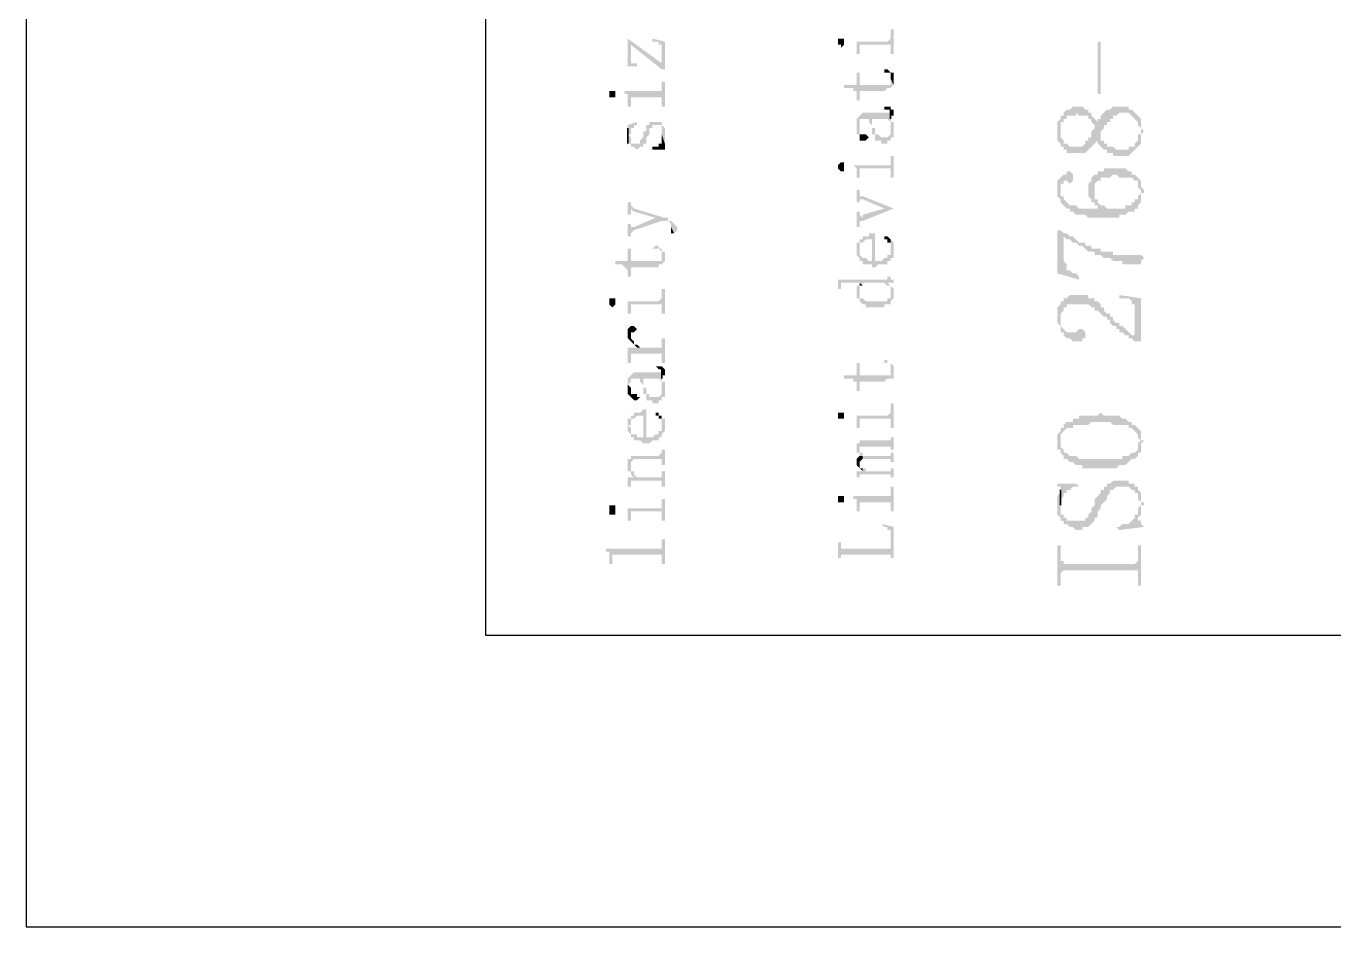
# Model space of a CAD drawing. Header units: millimetres. Extents: x 1399 to 2555, y 1196 to 1555.
# Drawn here: x 1666.65 to 1685.74, y 1257.55 to 1270.7 of the extents above; entities that cross this region are included whole.
import ezdxf

# ---------------------------------------------------------------- set-up
doc = ezdxf.new("R2010")
doc.units = ezdxf.units.MM

msp = doc.modelspace()

# ---------------------------------------------------------------- hatches: boundary and pattern name
at = {"transparency": 33554559}
for points in [[(1675.43219, 1270.52266), (1675.47732, 1270.4324), (1675.92864, 1270.07134), (1675.92864, 1270.1616)], [(1675.43219, 1270.52266), (1675.43219, 1270.11647), (1675.61272, 1270.11647), (1675.56758, 1270.11647), (1675.56758, 1270.1616), (1675.47732, 1270.1616), (1675.47732, 1270.20674), (1675.47732, 1270.4324)], [(1675.79325, 1270.52266), (1675.79325, 1270.47753), (1675.88351, 1270.47753), (1675.88351, 1270.4324), (1675.92864, 1270.4324), (1675.92864, 1270.38726), (1675.92864, 1270.07134), (1675.97377, 1270.07134), (1675.97377, 1270.47753)], [(1678.50118, 1270.47753), (1678.50118, 1270.4324), (1678.54631, 1270.4324), (1678.54631, 1270.38726), (1678.54631, 1270.38726), (1678.59144, 1270.4324), (1678.59144, 1270.47753), (1678.59144, 1270.52266), (1678.50118, 1270.52266)], [(1678.72684, 1270.47753), (1678.77197, 1270.47753), (1678.77197, 1270.4324), (1678.77197, 1270.38726), (1678.77197, 1270.34213), (1678.77197, 1270.297), (1678.8171, 1270.297), (1678.8171, 1270.38726), (1678.8171, 1270.4324), (1679.26842, 1270.4324), (1679.26842, 1270.297), (1679.31355, 1270.297), (1679.31355, 1270.65806), (1679.26842, 1270.65806), (1679.26842, 1270.52266), (1679.26842, 1270.52266), (1679.22329, 1270.47753)], [(1682.33741, 1269.71028), (1682.33741, 1270.47753), (1682.29228, 1270.47753), (1682.29228, 1269.71028)], [(1678.59144, 1269.84568), (1678.59144, 1269.80055), (1678.72684, 1269.80055), (1678.72684, 1269.75541), (1678.77197, 1269.75541), (1678.77197, 1269.71028), (1678.77197, 1269.62002), (1678.8171, 1269.62002), (1678.8171, 1269.75541), (1679.17816, 1269.75541), (1679.22329, 1269.80055), (1679.26842, 1269.80055), (1679.31355, 1269.84568), (1679.26842, 1269.93594), (1679.26842, 1269.89081), (1679.26842, 1269.84568), (1678.8171, 1269.84568), (1678.8171, 1270.02621), (1678.77197, 1270.02621), (1678.77197, 1269.84568)], [(1679.17816, 1270.02621), (1679.26842, 1270.02621), (1679.26842, 1269.98107), (1679.26842, 1269.93594), (1679.26842, 1269.93594), (1679.31355, 1269.84568), (1679.31355, 1269.93594), (1679.31355, 1269.98107), (1679.31355, 1270.02621), (1679.26842, 1270.02621), (1679.22329, 1270.07134), (1679.17816, 1270.07134)], [(1675.16139, 1269.71028), (1675.16139, 1269.66515), (1675.25166, 1269.66515), (1675.25166, 1269.71028), (1675.25166, 1269.75541), (1675.16139, 1269.75541)], [(1675.38706, 1269.75541), (1675.38706, 1269.71028), (1675.43219, 1269.71028), (1675.43219, 1269.66515), (1675.43219, 1269.62002), (1675.43219, 1269.52975), (1675.47732, 1269.52975), (1675.47732, 1269.66515), (1675.92864, 1269.66515), (1675.92864, 1269.52975), (1675.97377, 1269.52975), (1675.97377, 1269.89081), (1675.92864, 1269.89081), (1675.92864, 1269.75541), (1675.88351, 1269.75541)], [(1678.77197, 1269.25896), (1678.77197, 1269.21383), (1678.77197, 1269.1687), (1678.77197, 1269.12356), (1678.8171, 1269.12356), (1678.8171, 1269.25896), (1678.8171, 1269.30409), (1678.8171, 1269.34922), (1678.9525, 1269.34922), (1678.9525, 1269.30409), (1678.9525, 1269.30409), (1678.99763, 1269.25896), (1678.99763, 1269.21383), (1678.99763, 1269.34922), (1679.22329, 1269.34922), (1679.26842, 1269.30409), (1679.26842, 1269.25896), (1679.26842, 1269.21383), (1679.26842, 1269.1687), (1679.31355, 1269.30409), (1679.26842, 1269.30409), (1679.26842, 1269.34922), (1679.26842, 1269.43949), (1678.86223, 1269.43949), (1678.8171, 1269.39436), (1678.8171, 1269.39436), (1678.77197, 1269.34922), (1678.77197, 1269.30409)], [(1678.99763, 1269.21383), (1678.99763, 1269.1687), (1678.99763, 1269.12356), (1679.04276, 1269.12356), (1679.04276, 1269.07843), (1679.04276, 1269.0333), (1679.13303, 1269.0333), (1679.13303, 1268.98817), (1679.22329, 1268.98817), (1679.22329, 1269.0333), (1679.26842, 1269.0333), (1679.26842, 1269.07843), (1679.31355, 1269.07843), (1679.31355, 1269.12356), (1679.31355, 1269.1687), (1679.31355, 1269.21383), (1679.31355, 1269.25896), (1679.31355, 1269.30409), (1679.26842, 1269.1687), (1679.26842, 1269.12356), (1679.26842, 1269.12356), (1679.22329, 1269.07843), (1679.13303, 1269.07843), (1679.08789, 1269.12356), (1679.04276, 1269.12356), (1679.04276, 1269.1687), (1679.04276, 1269.21383), (1678.99763, 1269.21383), (1678.99763, 1269.25896), (1678.99763, 1269.34922), (1678.99763, 1269.34922)], [(1679.17816, 1269.52975), (1679.17816, 1269.48462), (1679.26842, 1269.48462), (1679.26842, 1269.39436), (1679.31355, 1269.39436), (1679.31355, 1269.43949), (1679.31355, 1269.48462), (1679.26842, 1269.48462), (1679.26842, 1269.52975), (1679.22329, 1269.52975)], [(1681.70556, 1269.1687), (1681.70556, 1269.0333), (1681.75069, 1268.98817), (1681.75069, 1268.94303), (1681.79582, 1268.94303), (1681.79582, 1268.8979), (1681.84096, 1268.8979), (1681.84096, 1268.85277), (1682.11175, 1268.85277), (1682.15688, 1268.8979), (1682.15688, 1268.8979), (1682.20201, 1268.94303), (1682.20201, 1268.94303), (1682.24715, 1268.98817), (1682.24715, 1268.98817), (1682.29228, 1269.0333), (1682.29228, 1268.98817), (1682.33741, 1269.07843), (1682.33741, 1269.12356), (1682.33741, 1269.1687), (1682.38254, 1269.21383), (1682.38254, 1269.25896), (1682.42767, 1269.25896), (1682.42767, 1269.30409), (1682.47281, 1269.30409), (1682.47281, 1269.34922), (1682.51794, 1269.34922), (1682.51794, 1269.39436), (1682.56307, 1269.39436), (1682.6082, 1269.43949), (1682.7436, 1269.43949), (1682.78873, 1269.39436), (1682.78873, 1269.39436), (1682.83386, 1269.34922), (1682.83386, 1269.34922), (1682.879, 1269.30409), (1682.879, 1269.25896), (1682.92413, 1269.21383), (1682.92413, 1268.98817), (1682.92413, 1269.07843), (1682.92413, 1269.12356), (1682.96926, 1269.1687), (1682.92413, 1269.21383), (1682.92413, 1269.30409), (1682.92413, 1269.34922), (1682.879, 1269.39436), (1682.879, 1269.39436), (1682.83386, 1269.43949), (1682.83386, 1269.43949), (1682.78873, 1269.48462), (1682.7436, 1269.48462), (1682.7436, 1269.52975), (1682.51794, 1269.52975), (1682.47281, 1269.48462), (1682.42767, 1269.48462), (1682.38254, 1269.43949), (1682.38254, 1269.43949), (1682.33741, 1269.39436), (1682.33741, 1269.34922), (1682.29228, 1269.34922), (1682.29228, 1269.30409), (1682.29228, 1269.30409), (1682.24715, 1269.34922), (1682.24715, 1269.21383), (1682.24715, 1269.21383), (1682.20201, 1269.1687), (1682.20201, 1269.07843), (1682.15688, 1269.07843), (1682.15688, 1269.0333), (1682.11175, 1269.0333), (1682.11175, 1268.98817), (1682.06662, 1268.94303), (1681.88609, 1268.94303), (1681.84096, 1268.98817), (1681.79582, 1268.98817), (1681.79582, 1269.0333), (1681.79582, 1269.0333), (1681.75069, 1269.07843), (1681.75069, 1269.12356), (1681.75069, 1269.34922), (1681.75069, 1269.34922), (1681.70556, 1269.30409), (1681.70556, 1269.21383)], [(1681.75069, 1269.34922), (1681.75069, 1269.1687), (1681.75069, 1269.30409), (1681.79582, 1269.30409), (1681.79582, 1269.34922), (1681.84096, 1269.34922), (1681.84096, 1269.39436), (1681.97635, 1269.39436), (1681.97635, 1269.43949), (1682.02149, 1269.39436), (1682.15688, 1269.39436), (1682.15688, 1269.34922), (1682.20201, 1269.34922), (1682.20201, 1269.30409), (1682.24715, 1269.25896), (1682.24715, 1269.34922), (1682.24715, 1269.34922), (1682.20201, 1269.39436), (1682.20201, 1269.43949), (1682.15688, 1269.43949), (1682.15688, 1269.48462), (1682.11175, 1269.48462), (1682.06662, 1269.52975), (1681.93122, 1269.52975), (1681.88609, 1269.48462), (1681.84096, 1269.48462), (1681.79582, 1269.43949), (1681.79582, 1269.39436), (1681.75069, 1269.39436)], [(1675.43219, 1268.98817), (1675.47732, 1268.98817), (1675.47732, 1268.94303), (1675.52245, 1268.94303), (1675.56758, 1268.8979), (1675.56758, 1268.8979), (1675.61272, 1268.94303), (1675.65785, 1268.94303), (1675.65785, 1268.98817), (1675.70298, 1268.98817), (1675.70298, 1269.0333), (1675.70298, 1269.07843), (1675.70298, 1269.07843), (1675.74811, 1269.12356), (1675.74811, 1269.1687), (1675.74811, 1269.21383), (1675.79325, 1269.21383), (1675.79325, 1269.25896), (1675.92864, 1269.25896), (1675.92864, 1269.21383), (1675.92864, 1269.1687), (1675.92864, 1269.12356), (1675.97377, 1268.98817), (1675.97377, 1269.0333), (1675.97377, 1269.07843), (1675.97377, 1269.12356), (1675.97377, 1269.1687), (1675.97377, 1269.21383), (1675.97377, 1269.21383), (1675.92864, 1269.25896), (1675.92864, 1269.30409), (1675.74811, 1269.30409), (1675.74811, 1269.25896), (1675.70298, 1269.25896), (1675.70298, 1269.21383), (1675.70298, 1269.1687), (1675.65785, 1269.1687), (1675.65785, 1269.12356), (1675.65785, 1269.07843), (1675.65785, 1269.07843), (1675.61272, 1269.0333), (1675.61272, 1268.98817), (1675.47732, 1268.98817), (1675.47732, 1269.0333), (1675.47732, 1269.07843), (1675.43219, 1269.12356)], [(1675.43219, 1269.25896), (1675.43219, 1268.98817), (1675.43219, 1269.12356), (1675.47732, 1269.12356), (1675.47732, 1269.1687), (1675.47732, 1269.21383), (1675.52245, 1269.21383), (1675.52245, 1269.25896), (1675.56758, 1269.25896), (1675.56758, 1269.30409)], [(1678.8171, 1269.12356), (1678.8171, 1269.07843), (1678.8171, 1269.0333), (1678.90737, 1269.0333), (1678.9525, 1269.07843), (1678.9525, 1269.07843), (1678.90737, 1269.12356), (1678.8171, 1269.12356), (1678.8171, 1269.1687), (1678.8171, 1269.25896)], [(1682.29228, 1268.98817), (1682.33741, 1268.94303), (1682.33741, 1268.94303), (1682.38254, 1268.8979), (1682.42767, 1268.8979), (1682.42767, 1268.85277), (1682.51794, 1268.85277), (1682.51794, 1268.80764), (1682.7436, 1268.80764), (1682.78873, 1268.85277), (1682.78873, 1268.85277), (1682.83386, 1268.8979), (1682.83386, 1268.8979), (1682.879, 1268.94303), (1682.879, 1268.94303), (1682.92413, 1268.98817), (1682.92413, 1269.1687), (1682.92413, 1269.12356), (1682.879, 1269.12356), (1682.879, 1269.0333), (1682.83386, 1268.98817), (1682.83386, 1268.94303), (1682.7436, 1268.94303), (1682.7436, 1268.8979), (1682.56307, 1268.8979), (1682.51794, 1268.94303), (1682.42767, 1268.94303), (1682.42767, 1268.98817), (1682.38254, 1268.98817), (1682.38254, 1269.0333), (1682.33741, 1269.0333), (1682.33741, 1269.07843)], [(1675.79325, 1268.94303), (1675.79325, 1268.8979), (1675.97377, 1268.8979), (1675.97377, 1268.94303), (1675.97377, 1268.98817), (1675.92864, 1269.12356), (1675.92864, 1269.07843), (1675.92864, 1269.0333), (1675.92864, 1268.98817), (1675.88351, 1268.98817), (1675.88351, 1268.94303), (1675.83838, 1268.94303)], [(1678.72684, 1268.67224), (1678.72684, 1268.67224), (1678.77197, 1268.62711), (1678.77197, 1268.58198), (1678.77197, 1268.53685), (1678.77197, 1268.49171), (1678.8171, 1268.49171), (1678.8171, 1268.58198), (1678.8171, 1268.62711), (1679.26842, 1268.62711), (1679.26842, 1268.58198), (1679.26842, 1268.49171), (1679.31355, 1268.49171), (1679.31355, 1268.80764), (1679.26842, 1268.80764), (1679.26842, 1268.71737), (1679.26842, 1268.67224), (1679.22329, 1268.67224)], [(1678.50118, 1268.62711), (1678.50118, 1268.62711), (1678.54631, 1268.58198), (1678.59144, 1268.58198), (1678.59144, 1268.62711), (1678.59144, 1268.67224), (1678.59144, 1268.71737), (1678.54631, 1268.71737), (1678.50118, 1268.67224), (1678.50118, 1268.67224)], [(1681.75069, 1268.49171), (1681.75069, 1268.31118), (1681.75069, 1268.40145), (1681.79582, 1268.40145), (1681.79582, 1268.44658), (1681.84096, 1268.44658), (1681.88609, 1268.40145), (1681.88609, 1268.40145), (1681.93122, 1268.44658), (1681.93122, 1268.53685), (1681.93122, 1268.53685), (1681.88609, 1268.58198), (1681.84096, 1268.58198), (1681.84096, 1268.53685), (1681.79582, 1268.53685)], [(1682.15688, 1268.31118), (1682.15688, 1268.26605), (1682.15688, 1268.22092), (1682.20201, 1268.17579), (1682.20201, 1268.13066), (1682.24715, 1268.13066), (1682.24715, 1268.35632), (1682.24715, 1268.40145), (1682.29228, 1268.44658), (1682.33741, 1268.44658), (1682.33741, 1268.49171), (1682.47281, 1268.49171), (1682.51794, 1268.53685), (1682.56307, 1268.53685), (1682.6082, 1268.49171), (1682.78873, 1268.49171), (1682.83386, 1268.44658), (1682.879, 1268.44658), (1682.879, 1268.35632), (1682.92413, 1268.31118), (1682.92413, 1268.13066), (1682.92413, 1268.26605), (1682.96926, 1268.26605), (1682.96926, 1268.31118), (1682.92413, 1268.35632), (1682.92413, 1268.44658), (1682.879, 1268.49171), (1682.879, 1268.49171), (1682.83386, 1268.53685), (1682.78873, 1268.53685), (1682.78873, 1268.58198), (1682.7436, 1268.58198), (1682.69847, 1268.62711), (1682.38254, 1268.62711), (1682.38254, 1268.58198), (1682.29228, 1268.58198), (1682.29228, 1268.53685), (1682.24715, 1268.53685), (1682.20201, 1268.49171), (1682.20201, 1268.44658), (1682.15688, 1268.40145), (1682.15688, 1268.35632)], [(1681.70556, 1268.35632), (1681.70556, 1268.26605), (1681.70556, 1268.22092), (1681.75069, 1268.17579), (1681.75069, 1268.13066), (1681.79582, 1268.08552), (1681.79582, 1268.08552), (1681.84096, 1268.04039), (1681.88609, 1268.04039), (1681.88609, 1267.99526), (1681.93122, 1267.99526), (1681.97635, 1267.95013), (1682.11175, 1267.95013), (1682.15688, 1267.90499), (1682.6082, 1267.90499), (1682.6082, 1267.95013), (1682.69847, 1267.95013), (1682.7436, 1267.99526), (1682.83386, 1267.99526), (1682.83386, 1268.04039), (1682.879, 1268.04039), (1682.879, 1268.08552), (1682.92413, 1268.13066), (1682.92413, 1268.31118), (1682.92413, 1268.26605), (1682.879, 1268.22092), (1682.879, 1268.17579), (1682.83386, 1268.17579), (1682.83386, 1268.13066), (1682.78873, 1268.13066), (1682.78873, 1268.08552), (1682.69847, 1268.08552), (1682.69847, 1268.04039), (1682.42767, 1268.04039), (1682.38254, 1268.08552), (1682.33741, 1268.04039), (1682.02149, 1268.04039), (1681.97635, 1268.08552), (1681.88609, 1268.08552), (1681.84096, 1268.13066), (1681.84096, 1268.13066), (1681.79582, 1268.17579), (1681.79582, 1268.22092), (1681.75069, 1268.22092), (1681.75069, 1268.31118), (1681.75069, 1268.49171), (1681.70556, 1268.44658), (1681.70556, 1268.40145), (1681.70556, 1268.40145)], [(1678.77197, 1268.31118), (1678.77197, 1268.13066), (1678.8171, 1268.13066), (1678.8171, 1268.17579), (1678.86223, 1268.17579), (1679.17816, 1268.04039), (1679.31355, 1268.04039), (1678.86223, 1268.22092), (1678.8171, 1268.22092), (1678.8171, 1268.26605), (1678.8171, 1268.31118)], [(1682.24715, 1268.13066), (1682.24715, 1268.08552), (1682.29228, 1268.08552), (1682.29228, 1268.04039), (1682.33741, 1268.04039), (1682.38254, 1268.08552), (1682.33741, 1268.08552), (1682.29228, 1268.13066), (1682.29228, 1268.17579), (1682.24715, 1268.17579), (1682.24715, 1268.22092), (1682.24715, 1268.31118)], [(1675.43219, 1268.13066), (1675.43219, 1267.95013), (1675.47732, 1267.95013), (1675.47732, 1267.99526), (1675.47732, 1268.04039), (1675.52245, 1267.99526), (1675.83838, 1267.90499), (1675.83838, 1267.90499), (1675.92864, 1267.85986), (1676.01891, 1267.85986), (1676.06404, 1267.81473), (1676.06404, 1267.7696), (1676.10917, 1267.67933), (1676.10917, 1267.67933), (1676.1543, 1267.72447), (1676.1543, 1267.7696), (1676.1543, 1267.7696), (1676.10917, 1267.81473), (1676.10917, 1267.81473), (1676.06404, 1267.85986), (1676.01891, 1267.85986), (1676.01891, 1267.90499), (1675.97377, 1267.90499), (1675.52245, 1268.04039), (1675.47732, 1268.08552), (1675.47732, 1268.13066), (1675.47732, 1268.13066)], [(1678.77197, 1267.99526), (1678.77197, 1267.7696), (1678.8171, 1267.7696), (1678.8171, 1267.81473), (1678.8171, 1267.85986), (1678.86223, 1267.85986), (1679.31355, 1268.04039), (1679.17816, 1268.04039), (1678.86223, 1267.95013), (1678.86223, 1267.90499), (1678.8171, 1267.95013), (1678.8171, 1267.99526)], [(1675.43219, 1267.81473), (1675.43219, 1267.6342), (1675.47732, 1267.6342), (1675.47732, 1267.67933), (1675.47732, 1267.67933), (1675.52245, 1267.72447), (1675.92864, 1267.85986), (1675.83838, 1267.90499), (1675.52245, 1267.7696), (1675.47732, 1267.7696), (1675.47732, 1267.81473), (1675.47732, 1267.81473)], [(1676.06404, 1267.72447), (1676.06404, 1267.67933), (1676.10917, 1267.67933), (1676.06404, 1267.7696)], [(1678.77197, 1267.54394), (1678.8171, 1267.45367), (1678.8171, 1267.49881), (1678.8171, 1267.54394), (1678.86223, 1267.54394), (1678.90737, 1267.58907), (1678.99763, 1267.58907), (1678.99763, 1267.18288), (1679.04276, 1267.18288), (1679.08789, 1267.22801), (1679.22329, 1267.22801), (1679.22329, 1267.27314), (1679.26842, 1267.27314), (1679.26842, 1267.31828), (1679.31355, 1267.31828), (1679.31355, 1267.36341), (1679.31355, 1267.40854), (1679.31355, 1267.45367), (1679.31355, 1267.49881), (1679.31355, 1267.54394), (1679.31355, 1267.54394), (1679.26842, 1267.58907), (1679.26842, 1267.45367), (1679.26842, 1267.40854), (1679.26842, 1267.36341), (1679.22329, 1267.36341), (1679.22329, 1267.31828), (1679.17816, 1267.31828), (1679.13303, 1267.27314), (1679.04276, 1267.27314), (1679.04276, 1267.67933), (1678.9525, 1267.67933), (1678.9525, 1267.6342), (1678.86223, 1267.6342), (1678.86223, 1267.58907), (1678.8171, 1267.58907), (1678.8171, 1267.54394)], [(1679.17816, 1267.6342), (1679.17816, 1267.58907), (1679.22329, 1267.58907), (1679.22329, 1267.54394), (1679.26842, 1267.54394), (1679.26842, 1267.49881), (1679.26842, 1267.45367), (1679.26842, 1267.58907), (1679.26842, 1267.58907), (1679.22329, 1267.6342)], [(1681.70556, 1267.72447), (1681.70556, 1267.09262), (1682.02149, 1267.00235), (1682.02149, 1267.04748), (1681.97635, 1267.09262), (1681.93122, 1267.09262), (1681.88609, 1267.13775), (1681.84096, 1267.13775), (1681.84096, 1267.22801), (1681.79582, 1267.27314), (1681.79582, 1267.67933), (1681.75069, 1267.72447)], [(1681.79582, 1267.67933), (1681.79582, 1267.6342), (1681.84096, 1267.58907), (1681.88609, 1267.58907), (1681.93122, 1267.54394), (1681.97635, 1267.54394), (1682.02149, 1267.49881), (1682.06662, 1267.49881), (1682.11175, 1267.45367), (1682.11175, 1267.45367), (1682.15688, 1267.40854), (1682.24715, 1267.40854), (1682.24715, 1267.36341), (1682.33741, 1267.36341), (1682.38254, 1267.31828), (1682.47281, 1267.31828), (1682.51794, 1267.27314), (1682.65334, 1267.27314), (1682.65334, 1267.22801), (1682.92413, 1267.22801), (1682.92413, 1267.27314), (1682.96926, 1267.31828), (1682.92413, 1267.36341), (1682.51794, 1267.36341), (1682.51794, 1267.40854), (1682.33741, 1267.40854), (1682.33741, 1267.45367), (1682.20201, 1267.45367), (1682.20201, 1267.49881), (1682.11175, 1267.49881), (1682.11175, 1267.54394), (1682.02149, 1267.54394), (1681.97635, 1267.58907), (1681.97635, 1267.58907), (1681.93122, 1267.6342), (1681.88609, 1267.6342), (1681.84096, 1267.67933)], [(1675.25166, 1267.27314), (1675.25166, 1267.22801), (1675.34192, 1267.22801), (1675.38706, 1267.18288), (1675.38706, 1267.18288), (1675.43219, 1267.13775), (1675.43219, 1267.04748), (1675.47732, 1267.04748), (1675.47732, 1267.18288), (1675.88351, 1267.18288), (1675.88351, 1267.22801), (1675.92864, 1267.22801), (1675.92864, 1267.36341), (1675.92864, 1267.31828), (1675.92864, 1267.27314), (1675.47732, 1267.27314), (1675.47732, 1267.45367), (1675.43219, 1267.45367), (1675.43219, 1267.27314)], [(1675.79325, 1267.45367), (1675.88351, 1267.45367), (1675.92864, 1267.40854), (1675.92864, 1267.36341), (1675.92864, 1267.22801), (1675.97377, 1267.27314), (1675.97377, 1267.31828), (1675.97377, 1267.40854), (1675.92864, 1267.40854), (1675.92864, 1267.45367), (1675.88351, 1267.45367), (1675.88351, 1267.49881), (1675.83838, 1267.49881)], [(1678.77197, 1267.45367), (1678.77197, 1267.40854), (1678.77197, 1267.36341), (1678.77197, 1267.36341), (1678.8171, 1267.31828), (1678.8171, 1267.27314), (1678.86223, 1267.27314), (1678.86223, 1267.22801), (1678.99763, 1267.22801), (1678.99763, 1267.18288), (1678.99763, 1267.27314), (1678.9525, 1267.27314), (1678.90737, 1267.31828), (1678.86223, 1267.31828), (1678.8171, 1267.36341), (1678.8171, 1267.40854), (1678.8171, 1267.45367), (1678.77197, 1267.54394), (1678.77197, 1267.49881)], [(1678.45604, 1267.00235), (1678.50118, 1267.00235), (1678.50118, 1266.95722), (1678.50118, 1266.86695), (1678.54631, 1266.86695), (1678.54631, 1266.91209), (1678.54631, 1266.95722), (1678.8171, 1266.95722), (1678.86223, 1266.91209), (1678.86223, 1266.95722), (1679.17816, 1266.95722), (1679.22329, 1266.91209), (1679.22329, 1266.95722), (1679.31355, 1266.95722), (1679.31355, 1267.00235), (1679.26842, 1267.00235), (1679.26842, 1267.04748), (1679.26842, 1267.09262), (1679.26842, 1267.04748), (1679.22329, 1267.04748), (1679.22329, 1267.00235)], [(1675.38706, 1266.68643), (1675.43219, 1266.68643), (1675.43219, 1266.64129), (1675.43219, 1266.55103), (1675.43219, 1266.5059), (1675.47732, 1266.5059), (1675.47732, 1266.59616), (1675.47732, 1266.64129), (1675.92864, 1266.64129), (1675.92864, 1266.5059), (1675.97377, 1266.5059), (1675.97377, 1266.86695), (1675.92864, 1266.86695), (1675.92864, 1266.73156), (1675.92864, 1266.73156), (1675.88351, 1266.68643)], [(1678.77197, 1266.82182), (1678.77197, 1266.77669), (1678.77197, 1266.73156), (1678.8171, 1266.73156), (1678.8171, 1266.68643), (1678.8171, 1266.68643), (1678.86223, 1266.64129), (1678.90737, 1266.64129), (1678.90737, 1266.59616), (1679.17816, 1266.59616), (1679.17816, 1266.64129), (1679.26842, 1266.64129), (1679.26842, 1266.68643), (1679.26842, 1266.82182), (1679.26842, 1266.77669), (1679.26842, 1266.73156), (1679.22329, 1266.73156), (1679.22329, 1266.68643), (1678.90737, 1266.68643), (1678.86223, 1266.73156), (1678.8171, 1266.73156), (1678.8171, 1266.77669), (1678.8171, 1266.91209), (1678.77197, 1266.91209), (1678.77197, 1266.86695)], [(1678.8171, 1266.91209), (1678.8171, 1266.82182), (1678.8171, 1266.86695), (1678.8171, 1266.91209), (1678.86223, 1266.91209), (1678.8171, 1266.95722), (1678.8171, 1266.95722)], [(1679.22329, 1266.91209), (1679.26842, 1266.91209), (1679.26842, 1266.86695), (1679.26842, 1266.82182), (1679.26842, 1266.68643), (1679.31355, 1266.73156), (1679.31355, 1266.77669), (1679.31355, 1266.82182), (1679.31355, 1266.86695), (1679.31355, 1266.86695), (1679.26842, 1266.91209), (1679.26842, 1266.91209), (1679.22329, 1266.95722), (1679.22329, 1266.95722)], [(1675.16139, 1266.68643), (1675.16139, 1266.64129), (1675.16139, 1266.64129), (1675.20653, 1266.59616), (1675.20653, 1266.59616), (1675.25166, 1266.64129), (1675.25166, 1266.68643), (1675.25166, 1266.73156), (1675.16139, 1266.73156)], [(1681.70556, 1266.46077), (1681.70556, 1266.3705), (1681.70556, 1266.3705), (1681.75069, 1266.32537), (1681.75069, 1266.28024), (1681.75069, 1266.46077), (1681.75069, 1266.5059), (1681.79582, 1266.55103), (1681.79582, 1266.59616), (1681.84096, 1266.59616), (1681.84096, 1266.64129), (1682.15688, 1266.64129), (1682.20201, 1266.59616), (1682.24715, 1266.59616), (1682.24715, 1266.55103), (1682.29228, 1266.55103), (1682.33741, 1266.5059), (1682.33741, 1266.5059), (1682.38254, 1266.46077), (1682.42767, 1266.46077), (1682.42767, 1266.41563), (1682.47281, 1266.41563), (1682.47281, 1266.3705), (1682.51794, 1266.32537), (1682.56307, 1266.32537), (1682.56307, 1266.28024), (1682.6082, 1266.28024), (1682.6082, 1266.2351), (1682.65334, 1266.2351), (1682.69847, 1266.18997), (1682.7436, 1266.18997), (1682.7436, 1266.14484), (1682.78873, 1266.14484), (1682.83386, 1266.09971), (1682.83386, 1266.18997), (1682.78873, 1266.18997), (1682.7436, 1266.2351), (1682.7436, 1266.2351), (1682.69847, 1266.28024), (1682.65334, 1266.32537), (1682.6082, 1266.32537), (1682.6082, 1266.3705), (1682.56307, 1266.3705), (1682.51794, 1266.41563), (1682.51794, 1266.46077), (1682.47281, 1266.46077), (1682.47281, 1266.5059), (1682.42767, 1266.5059), (1682.38254, 1266.55103), (1682.38254, 1266.59616), (1682.33741, 1266.59616), (1682.33741, 1266.64129), (1682.29228, 1266.68643), (1682.24715, 1266.68643), (1682.24715, 1266.73156), (1682.15688, 1266.73156), (1682.15688, 1266.77669), (1681.88609, 1266.77669), (1681.84096, 1266.73156), (1681.79582, 1266.73156), (1681.79582, 1266.68643), (1681.75069, 1266.68643), (1681.75069, 1266.64129), (1681.75069, 1266.64129), (1681.70556, 1266.59616), (1681.70556, 1266.55103), (1681.70556, 1266.5059)], [(1682.6082, 1266.77669), (1682.6082, 1266.73156), (1682.7436, 1266.73156), (1682.78873, 1266.68643), (1682.78873, 1266.64129), (1682.83386, 1266.64129), (1682.83386, 1266.09971), (1682.92413, 1266.09971), (1682.92413, 1266.73156)], [(1675.43219, 1266.2351), (1675.43219, 1266.18997), (1675.43219, 1266.14484), (1675.43219, 1266.14484), (1675.47732, 1266.09971), (1675.47732, 1266.18997), (1675.47732, 1266.2351), (1675.52245, 1266.2351), (1675.56758, 1266.28024), (1675.56758, 1266.28024), (1675.52245, 1266.32537), (1675.47732, 1266.32537), (1675.43219, 1266.28024)], [(1681.75069, 1266.28024), (1681.75069, 1266.2351), (1681.79582, 1266.2351), (1681.79582, 1266.18997), (1681.79582, 1266.18997), (1681.84096, 1266.14484), (1681.88609, 1266.14484), (1681.93122, 1266.09971), (1682.06662, 1266.09971), (1682.06662, 1266.14484), (1682.11175, 1266.14484), (1682.11175, 1266.2351), (1682.11175, 1266.2351), (1682.06662, 1266.28024), (1682.02149, 1266.28024), (1681.97635, 1266.2351), (1681.84096, 1266.2351), (1681.79582, 1266.28024), (1681.79582, 1266.28024), (1681.75069, 1266.32537), (1681.75069, 1266.3705), (1681.75069, 1266.41563)], [(1675.43219, 1266.00944), (1675.43219, 1265.96431), (1675.43219, 1265.91918), (1675.43219, 1265.87405), (1675.43219, 1265.78378), (1675.47732, 1265.78378), (1675.47732, 1265.91918), (1675.92864, 1265.91918), (1675.92864, 1265.78378), (1675.97377, 1265.78378), (1675.97377, 1266.14484), (1675.92864, 1266.14484), (1675.92864, 1266.05458), (1675.92864, 1266.00944), (1675.56758, 1266.00944)], [(1675.47732, 1266.09971), (1675.47732, 1266.09971), (1675.52245, 1266.05458), (1675.52245, 1266.05458), (1675.56758, 1266.00944), (1675.61272, 1266.00944), (1675.56758, 1266.05458), (1675.52245, 1266.05458), (1675.52245, 1266.09971), (1675.52245, 1266.09971), (1675.47732, 1266.14484), (1675.47732, 1266.18997), (1675.47732, 1266.18997)], [(1675.83838, 1265.73865), (1675.83838, 1265.73865), (1675.88351, 1265.69352), (1675.92864, 1265.69352), (1675.92864, 1265.60325), (1675.97377, 1265.60325), (1675.97377, 1265.64839), (1675.97377, 1265.69352), (1675.97377, 1265.69352), (1675.92864, 1265.73865), (1675.88351, 1265.73865)], [(1678.59144, 1265.60325), (1678.59144, 1265.55812), (1678.72684, 1265.55812), (1678.72684, 1265.51299), (1678.77197, 1265.51299), (1678.77197, 1265.46786), (1678.77197, 1265.37759), (1678.8171, 1265.37759), (1678.8171, 1265.51299), (1679.17816, 1265.51299), (1679.22329, 1265.55812), (1679.31355, 1265.55812), (1679.26842, 1265.69352), (1679.26842, 1265.64839), (1679.26842, 1265.60325), (1678.8171, 1265.60325), (1678.8171, 1265.78378), (1678.77197, 1265.78378), (1678.77197, 1265.60325)], [(1679.17816, 1265.78378), (1679.26842, 1265.78378), (1679.26842, 1265.73865), (1679.26842, 1265.69352), (1679.26842, 1265.69352), (1679.31355, 1265.55812), (1679.31355, 1265.60325), (1679.31355, 1265.64839), (1679.31355, 1265.73865), (1679.31355, 1265.73865), (1679.26842, 1265.78378), (1679.22329, 1265.78378), (1679.22329, 1265.82891), (1679.17816, 1265.82891)], [(1675.43219, 1265.46786), (1675.43219, 1265.42273), (1675.43219, 1265.37759), (1675.43219, 1265.33246), (1675.43219, 1265.46786), (1675.43219, 1265.46786), (1675.47732, 1265.51299), (1675.47732, 1265.55812), (1675.61272, 1265.55812), (1675.61272, 1265.51299), (1675.61272, 1265.51299), (1675.65785, 1265.46786), (1675.65785, 1265.42273), (1675.65785, 1265.55812), (1675.88351, 1265.55812), (1675.92864, 1265.51299), (1675.92864, 1265.46786), (1675.92864, 1265.42273), (1675.92864, 1265.37759), (1675.92864, 1265.51299), (1675.92864, 1265.55812), (1675.92864, 1265.64839), (1675.52245, 1265.64839), (1675.47732, 1265.60325), (1675.47732, 1265.60325), (1675.43219, 1265.55812), (1675.43219, 1265.51299)], [(1675.65785, 1265.42273), (1675.65785, 1265.37759), (1675.65785, 1265.33246), (1675.70298, 1265.33246), (1675.70298, 1265.28733), (1675.70298, 1265.2422), (1675.79325, 1265.2422), (1675.79325, 1265.19706), (1675.88351, 1265.19706), (1675.88351, 1265.2422), (1675.92864, 1265.2422), (1675.92864, 1265.28733), (1675.97377, 1265.28733), (1675.97377, 1265.33246), (1675.97377, 1265.37759), (1675.97377, 1265.46786), (1675.97377, 1265.51299), (1675.92864, 1265.51299), (1675.92864, 1265.37759), (1675.92864, 1265.33246), (1675.92864, 1265.33246), (1675.88351, 1265.28733), (1675.74811, 1265.28733), (1675.74811, 1265.33246), (1675.70298, 1265.33246), (1675.70298, 1265.37759), (1675.70298, 1265.42273), (1675.65785, 1265.42273), (1675.65785, 1265.46786), (1675.65785, 1265.55812), (1675.65785, 1265.55812)], [(1675.43219, 1265.33246), (1675.47732, 1265.28733), (1675.47732, 1265.28733), (1675.52245, 1265.2422), (1675.56758, 1265.2422), (1675.61272, 1265.28733), (1675.56758, 1265.28733), (1675.56758, 1265.33246), (1675.47732, 1265.33246), (1675.47732, 1265.37759), (1675.47732, 1265.42273), (1675.43219, 1265.46786)], [(1678.72684, 1265.01654), (1678.77197, 1265.01654), (1678.77197, 1264.9714), (1678.77197, 1264.88114), (1678.77197, 1264.83601), (1678.8171, 1264.83601), (1678.8171, 1264.92627), (1678.8171, 1264.9714), (1679.26842, 1264.9714), (1679.26842, 1264.83601), (1679.31355, 1264.83601), (1679.31355, 1265.19706), (1679.26842, 1265.19706), (1679.26842, 1265.06167), (1679.26842, 1265.06167), (1679.22329, 1265.01654)], [(1675.43219, 1264.9714), (1675.43219, 1264.88114), (1675.47732, 1264.88114), (1675.47732, 1264.92627), (1675.47732, 1264.9714), (1675.52245, 1264.9714), (1675.56758, 1265.01654), (1675.65785, 1265.01654), (1675.65785, 1264.61035), (1675.74811, 1264.61035), (1675.79325, 1264.65548), (1675.88351, 1264.65548), (1675.88351, 1264.70061), (1675.92864, 1264.70061), (1675.92864, 1264.74574), (1675.92864, 1264.74574), (1675.97377, 1264.79087), (1675.97377, 1264.83601), (1675.97377, 1264.88114), (1675.97377, 1264.92627), (1675.97377, 1264.9714), (1675.92864, 1264.9714), (1675.92864, 1265.01654), (1675.92864, 1264.88114), (1675.92864, 1264.83601), (1675.92864, 1264.79087), (1675.88351, 1264.79087), (1675.88351, 1264.74574), (1675.83838, 1264.74574), (1675.79325, 1264.70061), (1675.70298, 1264.70061), (1675.70298, 1265.1068), (1675.65785, 1265.1068), (1675.61272, 1265.06167), (1675.52245, 1265.06167), (1675.52245, 1265.01654), (1675.47732, 1265.01654), (1675.47732, 1264.9714)], [(1675.43219, 1264.88114), (1675.43219, 1264.83601), (1675.43219, 1264.79087), (1675.43219, 1264.79087), (1675.47732, 1264.74574), (1675.47732, 1264.70061), (1675.52245, 1264.70061), (1675.52245, 1264.65548), (1675.61272, 1264.65548), (1675.65785, 1264.61035), (1675.65785, 1264.70061), (1675.56758, 1264.70061), (1675.56758, 1264.74574), (1675.47732, 1264.74574), (1675.47732, 1264.79087), (1675.47732, 1264.83601), (1675.47732, 1264.83601), (1675.43219, 1264.88114), (1675.43219, 1264.9714), (1675.43219, 1264.92627)], [(1675.79325, 1265.06167), (1675.83838, 1265.06167), (1675.83838, 1265.01654), (1675.88351, 1265.01654), (1675.88351, 1264.9714), (1675.92864, 1264.9714), (1675.92864, 1264.92627), (1675.92864, 1264.88114), (1675.92864, 1265.01654), (1675.88351, 1265.01654), (1675.88351, 1265.06167), (1675.83838, 1265.06167)], [(1678.50118, 1265.01654), (1678.50118, 1264.9714), (1678.59144, 1264.9714), (1678.59144, 1265.01654), (1678.59144, 1265.06167), (1678.50118, 1265.06167)], [(1681.75069, 1264.79087), (1681.75069, 1264.65548), (1681.75069, 1264.70061), (1681.75069, 1264.74574), (1681.79582, 1264.79087), (1681.79582, 1264.79087), (1681.84096, 1264.83601), (1681.93122, 1264.83601), (1681.93122, 1264.88114), (1682.15688, 1264.88114), (1682.20201, 1264.92627), (1682.47281, 1264.92627), (1682.51794, 1264.88114), (1682.7436, 1264.88114), (1682.7436, 1264.83601), (1682.78873, 1264.83601), (1682.83386, 1264.79087), (1682.83386, 1264.79087), (1682.879, 1264.74574), (1682.879, 1264.70061), (1682.92413, 1264.65548), (1682.92413, 1264.79087), (1682.879, 1264.83601), (1682.879, 1264.83601), (1682.83386, 1264.88114), (1682.78873, 1264.88114), (1682.78873, 1264.92627), (1682.7436, 1264.92627), (1682.69847, 1264.9714), (1682.65334, 1264.9714), (1682.6082, 1265.01654), (1682.38254, 1265.01654), (1682.33741, 1265.06167), (1682.29228, 1265.01654), (1682.02149, 1265.01654), (1682.02149, 1264.9714), (1681.93122, 1264.9714), (1681.93122, 1264.92627), (1681.84096, 1264.92627), (1681.79582, 1264.88114), (1681.79582, 1264.83601), (1681.75069, 1264.83601)], [(1681.70556, 1264.65548), (1681.70556, 1264.52008), (1681.75069, 1264.52008), (1681.75069, 1264.47495), (1681.75069, 1264.47495), (1681.79582, 1264.42982), (1681.79582, 1264.38469), (1681.84096, 1264.38469), (1681.88609, 1264.33955), (1681.93122, 1264.33955), (1681.97635, 1264.29442), (1682.06662, 1264.29442), (1682.06662, 1264.24929), (1682.56307, 1264.24929), (1682.6082, 1264.29442), (1682.69847, 1264.29442), (1682.7436, 1264.33955), (1682.7436, 1264.33955), (1682.78873, 1264.38469), (1682.83386, 1264.38469), (1682.879, 1264.42982), (1682.879, 1264.47495), (1682.92413, 1264.47495), (1682.92413, 1264.56521), (1682.92413, 1264.61035), (1682.96926, 1264.65548), (1682.92413, 1264.65548), (1682.92413, 1264.74574), (1682.92413, 1264.79087), (1682.92413, 1264.65548), (1682.92413, 1264.65548), (1682.879, 1264.61035), (1682.879, 1264.56521), (1682.879, 1264.52008), (1682.83386, 1264.47495), (1682.78873, 1264.47495), (1682.7436, 1264.42982), (1682.65334, 1264.42982), (1682.65334, 1264.38469), (1682.02149, 1264.38469), (1681.97635, 1264.42982), (1681.88609, 1264.42982), (1681.84096, 1264.47495), (1681.79582, 1264.47495), (1681.79582, 1264.52008), (1681.75069, 1264.56521), (1681.75069, 1264.79087), (1681.75069, 1264.79087), (1681.70556, 1264.74574)], [(1678.77197, 1264.56521), (1678.77197, 1264.52008), (1678.77197, 1264.47495), (1678.8171, 1264.47495), (1678.8171, 1264.42982), (1678.86223, 1264.42982), (1678.86223, 1264.38469), (1679.26842, 1264.38469), (1679.26842, 1264.33955), (1679.31355, 1264.33955), (1679.31355, 1264.47495), (1679.26842, 1264.47495), (1679.26842, 1264.42982), (1678.86223, 1264.42982), (1678.86223, 1264.47495), (1678.8171, 1264.47495), (1678.8171, 1264.52008), (1678.8171, 1264.61035), (1678.77197, 1264.61035)], [(1678.8171, 1264.61035), (1678.8171, 1264.52008), (1678.8171, 1264.56521), (1679.26842, 1264.56521), (1679.26842, 1264.52008), (1679.31355, 1264.52008), (1679.31355, 1264.70061), (1679.26842, 1264.70061), (1679.26842, 1264.65548), (1678.8171, 1264.65548)], [(1675.43219, 1264.29442), (1675.43219, 1264.24929), (1675.43219, 1264.20416), (1675.47732, 1264.20416), (1675.47732, 1264.15902), (1675.47732, 1264.15902), (1675.52245, 1264.11389), (1675.52245, 1264.15902), (1675.52245, 1264.20416), (1675.47732, 1264.20416), (1675.47732, 1264.24929), (1675.47732, 1264.38469), (1675.43219, 1264.38469), (1675.43219, 1264.33955), (1675.43219, 1264.33955)], [(1675.47732, 1264.38469), (1675.47732, 1264.29442), (1675.47732, 1264.33955), (1675.47732, 1264.33955), (1675.52245, 1264.38469), (1675.92864, 1264.38469), (1675.92864, 1264.29442), (1675.97377, 1264.29442), (1675.97377, 1264.52008), (1675.92864, 1264.52008), (1675.92864, 1264.47495), (1675.92864, 1264.47495), (1675.88351, 1264.42982), (1675.47732, 1264.42982)], [(1678.77197, 1264.33955), (1678.77197, 1264.29442), (1678.77197, 1264.29442), (1678.8171, 1264.24929), (1678.8171, 1264.33955), (1678.8171, 1264.33955), (1678.86223, 1264.38469), (1678.86223, 1264.42982), (1678.8171, 1264.42982), (1678.77197, 1264.38469), (1678.77197, 1264.38469)], [(1675.43219, 1264.11389), (1675.43219, 1264.06876), (1675.43219, 1264.02363), (1675.43219, 1263.9785), (1675.47732, 1263.9785), (1675.47732, 1264.02363), (1675.47732, 1264.06876), (1675.92864, 1264.06876), (1675.92864, 1264.02363), (1675.92864, 1263.9785), (1675.97377, 1263.9785), (1675.97377, 1264.20416), (1675.92864, 1264.20416), (1675.92864, 1264.15902), (1675.92864, 1264.11389), (1675.56758, 1264.11389), (1675.52245, 1264.15902), (1675.52245, 1264.11389)], [(1678.77197, 1264.20416), (1678.77197, 1264.15902), (1678.77197, 1264.11389), (1678.8171, 1264.11389), (1678.8171, 1264.15902), (1679.26842, 1264.15902), (1679.26842, 1264.11389), (1679.31355, 1264.11389), (1679.31355, 1264.24929), (1679.26842, 1264.24929), (1679.26842, 1264.20416), (1678.90737, 1264.20416), (1678.90737, 1264.24929), (1678.86223, 1264.24929), (1678.86223, 1264.20416)], [(1678.8171, 1264.24929), (1678.8171, 1264.24929), (1678.86223, 1264.20416), (1678.86223, 1264.24929), (1678.8171, 1264.24929), (1678.8171, 1264.29442), (1678.8171, 1264.33955)], [(1681.70556, 1263.7077), (1681.70556, 1263.57231), (1681.70556, 1263.57231), (1681.75069, 1263.52717), (1681.75069, 1263.48204), (1681.79582, 1263.48204), (1681.79582, 1263.43691), (1681.84096, 1263.43691), (1681.88609, 1263.39178), (1681.93122, 1263.39178), (1681.97635, 1263.34665), (1682.06662, 1263.34665), (1682.06662, 1263.39178), (1682.15688, 1263.39178), (1682.20201, 1263.43691), (1682.20201, 1263.43691), (1682.24715, 1263.48204), (1682.24715, 1263.52717), (1682.29228, 1263.52717), (1682.29228, 1263.61744), (1682.33741, 1263.66257), (1682.33741, 1263.7077), (1682.38254, 1263.75284), (1682.38254, 1263.75284), (1682.42767, 1263.79797), (1682.42767, 1263.8431), (1682.42767, 1263.8431), (1682.47281, 1263.88823), (1682.47281, 1263.93336), (1682.51794, 1263.93336), (1682.56307, 1263.9785), (1682.7436, 1263.9785), (1682.78873, 1263.93336), (1682.83386, 1263.93336), (1682.83386, 1263.88823), (1682.879, 1263.88823), (1682.879, 1263.79797), (1682.92413, 1263.75284), (1682.92413, 1263.57231), (1682.92413, 1263.61744), (1682.92413, 1263.7077), (1682.96926, 1263.7077), (1682.96926, 1263.75284), (1682.92413, 1263.75284), (1682.92413, 1263.88823), (1682.92413, 1263.88823), (1682.879, 1263.93336), (1682.879, 1263.9785), (1682.83386, 1263.9785), (1682.83386, 1264.02363), (1682.7436, 1264.02363), (1682.7436, 1264.06876), (1682.51794, 1264.06876), (1682.47281, 1264.02363), (1682.42767, 1264.02363), (1682.42767, 1263.9785), (1682.38254, 1263.9785), (1682.38254, 1263.93336), (1682.33741, 1263.93336), (1682.33741, 1263.88823), (1682.29228, 1263.8431), (1682.29228, 1263.8431), (1682.24715, 1263.79797), (1682.24715, 1263.7077), (1682.20201, 1263.66257), (1682.20201, 1263.61744), (1682.15688, 1263.57231), (1682.15688, 1263.52717), (1682.11175, 1263.52717), (1682.11175, 1263.48204), (1681.84096, 1263.48204), (1681.84096, 1263.52717), (1681.79582, 1263.52717), (1681.79582, 1263.57231), (1681.75069, 1263.57231), (1681.75069, 1263.88823), (1681.70556, 1263.8431), (1681.70556, 1263.79797), (1681.70556, 1263.75284)], [(1681.70556, 1264.02363), (1681.70556, 1263.9785), (1681.75069, 1263.9785), (1681.75069, 1263.75284), (1681.75069, 1263.79797), (1681.79582, 1263.8431), (1681.79582, 1263.88823), (1681.84096, 1263.88823), (1681.84096, 1263.93336), (1681.88609, 1263.93336), (1681.93122, 1263.9785), (1682.02149, 1263.9785), (1681.97635, 1264.02363)], [(1678.50118, 1263.79797), (1678.50118, 1263.75284), (1678.59144, 1263.75284), (1678.59144, 1263.79797), (1678.59144, 1263.8431), (1678.50118, 1263.8431)], [(1678.72684, 1263.8431), (1678.72684, 1263.79797), (1678.77197, 1263.79797), (1678.77197, 1263.75284), (1678.77197, 1263.7077), (1678.77197, 1263.61744), (1678.8171, 1263.61744), (1678.8171, 1263.75284), (1679.26842, 1263.75284), (1679.26842, 1263.61744), (1679.31355, 1263.61744), (1679.31355, 1263.9785), (1679.26842, 1263.9785), (1679.26842, 1263.8431), (1679.22329, 1263.8431)], [(1675.16139, 1263.66257), (1675.16139, 1263.61744), (1675.16139, 1263.57231), (1675.25166, 1263.57231), (1675.25166, 1263.61744), (1675.25166, 1263.66257), (1675.25166, 1263.7077), (1675.16139, 1263.7077)], [(1675.38706, 1263.66257), (1675.43219, 1263.66257), (1675.43219, 1263.61744), (1675.43219, 1263.57231), (1675.43219, 1263.52717), (1675.43219, 1263.48204), (1675.47732, 1263.48204), (1675.47732, 1263.57231), (1675.47732, 1263.61744), (1675.92864, 1263.61744), (1675.92864, 1263.57231), (1675.92864, 1263.48204), (1675.97377, 1263.48204), (1675.97377, 1263.79797), (1675.92864, 1263.79797), (1675.92864, 1263.7077), (1675.92864, 1263.66257), (1675.88351, 1263.66257)], [(1682.56307, 1263.39178), (1682.6082, 1263.34665), (1682.96926, 1263.39178), (1682.92413, 1263.43691), (1682.92413, 1263.48204), (1682.879, 1263.48204), (1682.879, 1263.66257), (1682.879, 1263.57231), (1682.83386, 1263.57231), (1682.83386, 1263.52717), (1682.83386, 1263.52717), (1682.78873, 1263.48204), (1682.78873, 1263.48204), (1682.7436, 1263.43691), (1682.65334, 1263.43691), (1682.6082, 1263.39178)], [(1682.879, 1263.66257), (1682.879, 1263.48204), (1682.879, 1263.52717), (1682.92413, 1263.57231), (1682.92413, 1263.75284), (1682.92413, 1263.7077)], [(1679.13303, 1263.43691), (1679.13303, 1263.43691), (1679.17816, 1263.39178), (1679.22329, 1263.39178), (1679.22329, 1263.34665), (1679.26842, 1263.34665), (1679.26842, 1263.30151), (1679.26842, 1263.25638), (1679.26842, 1262.94046), (1679.31355, 1262.94046), (1679.31355, 1263.39178)], [(1675.11626, 1263.07585), (1675.11626, 1263.03072), (1675.16139, 1263.03072), (1675.16139, 1262.98559), (1675.16139, 1262.94046), (1675.16139, 1262.85019), (1675.20653, 1262.85019), (1675.20653, 1262.98559), (1675.92864, 1262.98559), (1675.92864, 1262.85019), (1675.97377, 1262.85019), (1675.97377, 1263.21125), (1675.92864, 1263.21125), (1675.92864, 1263.12098), (1675.92864, 1263.07585), (1675.88351, 1263.07585)], [(1678.50118, 1263.16612), (1678.50118, 1262.94046), (1678.54631, 1262.94046), (1678.54631, 1262.98559), (1679.26842, 1262.98559), (1679.26842, 1262.94046), (1679.26842, 1263.12098), (1679.26842, 1263.07585), (1678.54631, 1263.07585), (1678.54631, 1263.16612)], [(1681.70556, 1263.12098), (1681.70556, 1262.53427), (1681.75069, 1262.53427), (1681.75069, 1262.7148), (1681.75069, 1262.7148), (1681.79582, 1262.75993), (1682.879, 1262.75993), (1682.879, 1262.7148), (1682.879, 1262.53427), (1682.92413, 1262.53427), (1682.92413, 1263.12098), (1682.879, 1263.12098), (1682.879, 1262.94046), (1682.879, 1262.89532), (1682.879, 1262.89532), (1682.83386, 1262.85019), (1681.79582, 1262.85019), (1681.79582, 1262.89532), (1681.75069, 1262.89532), (1681.75069, 1263.12098)]]:
    msp.add_hatch(color=256, dxfattribs=at).paths.add_polyline_path(points)

# ---------------------------------------------------------------- linework, layer by layer
for p, q in [((1673.35603, 1548.5531), (1673.35603, 1261.81215)), ((1673.35603, 1261.81215), (2082.61153, 1261.81215))]:
    msp.add_line(p, q)
for points in [[(2086.64957, 1257.5531), (2086.64957, 1554.5531), (1666.64957, 1554.5531), (1666.64957, 1257.5531)], [(1679.26842, 1269.43949), (1679.26842, 1269.34922), (1679.26842, 1269.48462), (1679.26842, 1269.43949)], [(1675.43219, 1269.07843), (1675.43219, 1269.0333), (1675.43219, 1268.98817), (1675.43219, 1269.21383), (1675.43219, 1269.1687), (1675.43219, 1269.12356)], [(1675.92864, 1265.64839), (1675.92864, 1265.55812), (1675.92864, 1265.69352), (1675.92864, 1265.64839)], [(1681.75069, 1263.88823), (1681.75069, 1263.7077), (1681.75069, 1263.75284), (1681.75069, 1263.93336), (1681.75069, 1263.93336)]]:
    msp.add_lwpolyline(points, close=True)

doc.saveas('drawing.dxf')
